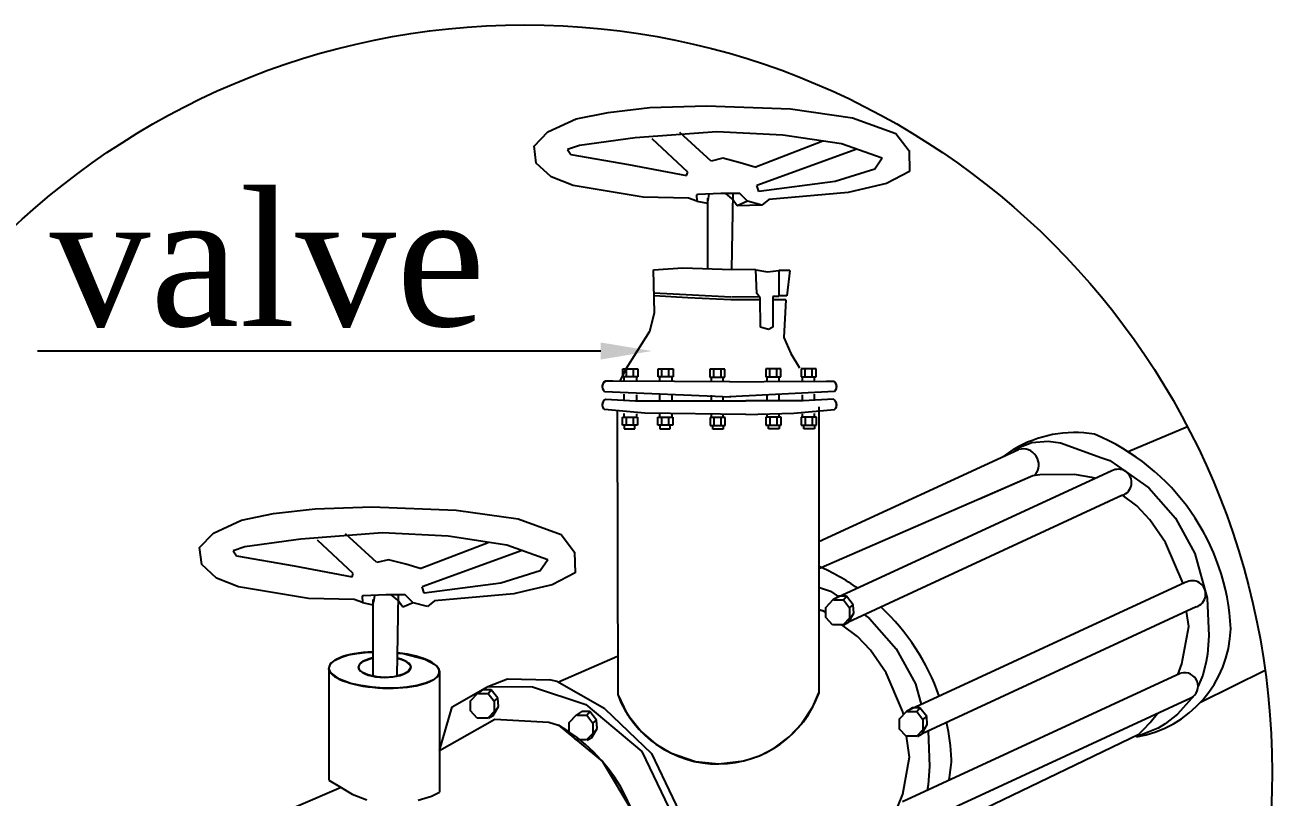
# Model space of a CAD drawing. Header units: inches. Extents: x 1824 to 2531, y 1185 to 2290.
# Drawn here: x 2148.74 to 2172.33, y 1314.39 to 1328.99 of the extents above; entities that cross this region are included whole.
import ezdxf

# ---------------------------------------------------------------- set-up
doc = ezdxf.new("R2010")
doc.units = ezdxf.units.IN
doc.header["$MEASUREMENT"] = 0
doc.layers.add('KHRRBA', color=6, linetype='Continuous')
doc.styles.add('ROMANTIC', font='times.ttf')

msp = doc.modelspace()

# ---------------------------------------------------------------- linework, layer by layer
at = {"lineweight": 25}
for p, q in [((2159.773, 1327.34), (2160.562, 1327.433)), ((2160.562, 1327.433), (2161.632, 1327.467)), ((2161.632, 1327.467), (2163.224, 1327.407)), ((2163.224, 1327.407), (2164.396, 1327.239)), ((2158.636, 1326.97), (2159.167, 1327.219)), ((2159.167, 1327.219), (2159.773, 1327.34)), ((2164.396, 1327.239), (2165.214, 1326.944)), ((2158.373, 1326.702), (2158.636, 1326.97)), ((2161.83, 1326.975), (2160.287, 1326.859)), ((2161.724, 1326.419), (2161.132, 1326.957)), ((2163.077, 1326.912), (2161.83, 1326.975)), ((2164.187, 1326.743), (2163.077, 1326.912)), ((2165.214, 1326.944), (2165.466, 1326.614)), ((2158.415, 1326.383), (2158.373, 1326.705)), ((2159.23, 1326.711), (2159.008, 1326.638)), ((2160.287, 1326.859), (2159.23, 1326.711)), ((2161.28, 1326.208), (2160.604, 1326.841)), ((2162.549, 1326.303), (2163.834, 1326.8)), ((2164.958, 1326.472), (2164.187, 1326.746)), ((2159.008, 1326.64), (2159.071, 1326.545)), ((2159.071, 1326.545), (2160.16, 1326.355)), ((2161.946, 1326.472), (2161.724, 1326.419)), ((2162.274, 1326.387), (2161.946, 1326.472)), ((2164.475, 1326.644), (2162.585, 1325.958)), ((2164.958, 1326.472), (2164.818, 1326.264)), ((2165.466, 1326.617), (2165.477, 1326.223)), ((2158.694, 1326.123), (2158.415, 1326.383)), ((2160.16, 1326.355), (2161.259, 1326.144)), ((2161.259, 1326.144), (2161.28, 1326.208)), ((2162.549, 1326.303), (2162.274, 1326.387)), ((2164.818, 1326.264), (2164.071, 1326.03)), ((2165.477, 1326.223), (2165.041, 1325.994)), ((2159.112, 1325.958), (2158.694, 1326.123)), ((2164.071, 1326.03), (2162.621, 1325.841)), ((2165.041, 1325.994), (2164.526, 1325.877)), ((2160.435, 1325.734), (2159.112, 1325.958)), ((2161.295, 1325.718), (2160.435, 1325.734)), ((2161.47, 1325.785), (2161.447, 1325.78)), ((2161.447, 1325.78), (2161.453, 1325.663)), ((2161.903, 1325.804), (2161.47, 1325.785)), ((2161.674, 1325.715), (2161.687, 1325.795)), ((2162.263, 1325.807), (2161.903, 1325.804)), ((2162.121, 1325.704), (2161.998, 1325.805)), ((2162.114, 1324.369), (2162.138, 1325.806)), ((2162.411, 1325.659), (2162.263, 1325.807)), ((2162.621, 1325.841), (2162.585, 1325.958)), ((2164.315, 1325.828), (2162.814, 1325.692)), ((2164.526, 1325.877), (2164.315, 1325.828)), ((2161.453, 1325.663), (2161.295, 1325.718)), ((2161.453, 1325.663), (2161.65, 1325.621)), ((2161.65, 1325.621), (2161.674, 1325.715)), ((2161.652, 1325.716), (2161.652, 1324.383)), ((2162.216, 1325.575), (2162.121, 1325.704)), ((2162.411, 1325.659), (2162.216, 1325.575)), ((2162.683, 1325.583), (2162.216, 1325.575)), ((2162.216, 1325.575), (2162.216, 1325.575)), ((2162.683, 1325.583), (2162.411, 1325.659)), ((2162.814, 1325.692), (2162.683, 1325.583)), ((2160.633, 1324.364), (2161.185, 1324.398)), ((2160.648, 1323.546), (2160.633, 1324.364)), ((2161.185, 1324.398), (2162.116, 1324.369)), ((2162.569, 1324.361), (2162.116, 1324.369)), ((2162.589, 1323.914), (2162.569, 1324.361)), ((2162.569, 1324.361), (2162.787, 1324.322)), ((2162.787, 1324.322), (2163.004, 1324.348)), ((2163.208, 1324.348), (2163.004, 1324.348)), ((2163.004, 1324.348), (2163.004, 1323.855)), ((2163.208, 1324.348), (2163.153, 1323.869)), ((2161.369, 1323.885), (2160.641, 1323.918)), ((2161.284, 1323.834), (2160.642, 1323.869)), ((2162.093, 1323.847), (2161.369, 1323.885)), ((2162.636, 1323.853), (2162.105, 1323.847)), ((2162.648, 1323.835), (2162.589, 1323.914)), ((2163.004, 1323.855), (2162.886, 1323.855)), ((2162.886, 1323.855), (2162.886, 1323.276)), ((2163.153, 1323.869), (2163.004, 1323.869)), ((2162.093, 1323.796), (2161.284, 1323.834)), ((2162.649, 1323.796), (2162.093, 1323.796)), ((2162.655, 1323.276), (2162.648, 1323.835)), ((2163.135, 1323.796), (2162.886, 1323.796)), ((2163.135, 1323.796), (2163.095, 1323.081)), ((2160.561, 1323.202), (2160.648, 1323.546)), ((2160.334, 1322.842), (2160.561, 1323.202)), ((2162.807, 1323.237), (2162.655, 1323.276)), ((2162.886, 1323.276), (2162.807, 1323.237)), ((2163.095, 1323.081), (2163.231, 1322.78)), ((2159.633, 1322.827), (2148.983, 1322.827)), ((2160.089, 1322.452), (2160.334, 1322.842)), ((2163.231, 1322.78), (2163.393, 1322.51)), ((2160.089, 1322.452), (2159.994, 1322.257)), ((2160.049, 1322.34), (2160.049, 1322.491)), ((2160.049, 1322.491), (2160.334, 1322.491)), ((2160.123, 1322.341), (2160.123, 1322.487)), ((2160.255, 1322.336), (2160.255, 1322.487)), ((2160.334, 1322.487), (2160.334, 1322.34)), ((2160.717, 1322.34), (2160.717, 1322.491)), ((2160.717, 1322.491), (2161.002, 1322.491)), ((2160.792, 1322.341), (2160.792, 1322.487)), ((2160.924, 1322.336), (2160.924, 1322.487)), ((2161.002, 1322.487), (2161.002, 1322.34)), ((2161.983, 1322.486), (2161.698, 1322.486)), ((2161.698, 1322.481), (2161.698, 1322.335)), ((2161.776, 1322.33), (2161.776, 1322.482)), ((2161.909, 1322.335), (2161.909, 1322.482)), ((2161.983, 1322.335), (2161.983, 1322.486)), ((2163.039, 1322.491), (2162.754, 1322.491)), ((2162.754, 1322.487), (2162.754, 1322.34)), ((2162.833, 1322.336), (2162.833, 1322.487)), ((2162.965, 1322.341), (2162.965, 1322.487)), ((2163.039, 1322.34), (2163.039, 1322.491)), ((2163.708, 1322.491), (2163.423, 1322.491)), ((2163.423, 1322.487), (2163.423, 1322.34)), ((2163.501, 1322.336), (2163.501, 1322.487)), ((2163.634, 1322.341), (2163.634, 1322.487)), ((2163.708, 1322.34), (2163.708, 1322.491)), ((2159.679, 1322.216), (2159.662, 1322.155)), ((2159.722, 1322.259), (2159.679, 1322.216)), ((2159.862, 1322.258), (2159.722, 1322.259)), ((2161.031, 1322.251), (2159.862, 1322.258)), ((2160.334, 1322.34), (2160.049, 1322.34)), ((2160.08, 1322.252), (2160.08, 1322.334)), ((2160.312, 1322.334), (2160.312, 1322.251)), ((2161.002, 1322.34), (2160.717, 1322.34)), ((2160.749, 1322.252), (2160.749, 1322.334)), ((2160.98, 1322.334), (2160.98, 1322.251)), ((2162.076, 1322.247), (2161.031, 1322.251)), ((2161.698, 1322.335), (2161.983, 1322.335)), ((2161.72, 1322.329), (2161.72, 1322.245)), ((2161.951, 1322.247), (2161.951, 1322.329)), ((2162.076, 1322.247), (2162.726, 1322.251)), ((2162.726, 1322.251), (2163.895, 1322.258)), ((2162.754, 1322.34), (2163.039, 1322.34)), ((2162.776, 1322.334), (2162.776, 1322.251)), ((2163.008, 1322.252), (2163.008, 1322.334)), ((2163.423, 1322.34), (2163.708, 1322.34)), ((2163.445, 1322.334), (2163.445, 1322.251)), ((2163.676, 1322.252), (2163.676, 1322.334)), ((2163.895, 1322.258), (2164.035, 1322.259)), ((2164.035, 1322.259), (2164.078, 1322.216)), ((2164.078, 1322.216), (2164.095, 1322.155)), ((2159.662, 1322.155), (2159.669, 1322.115)), ((2159.669, 1322.115), (2159.683, 1322.086)), ((2159.683, 1322.086), (2159.703, 1322.064)), ((2159.703, 1322.064), (2162.093, 1321.961)), ((2160.08, 1321.886), (2160.08, 1322.009)), ((2160.312, 1321.997), (2160.312, 1321.886)), ((2160.749, 1321.886), (2160.749, 1322.009)), ((2160.98, 1321.997), (2160.98, 1321.886)), ((2161.72, 1321.991), (2161.72, 1321.881)), ((2161.951, 1321.881), (2161.951, 1321.967)), ((2164.054, 1322.064), (2162.071, 1321.96)), ((2162.776, 1321.997), (2162.776, 1321.886)), ((2163.008, 1321.886), (2163.008, 1322.009)), ((2163.445, 1321.997), (2163.445, 1321.886)), ((2163.676, 1321.886), (2163.676, 1322.009)), ((2164.073, 1322.086), (2164.054, 1322.064)), ((2164.088, 1322.115), (2164.073, 1322.086)), ((2164.095, 1322.155), (2164.088, 1322.115)), ((2159.679, 1321.872), (2159.662, 1321.81)), ((2159.662, 1321.81), (2159.669, 1321.771)), ((2159.669, 1321.771), (2159.683, 1321.742)), ((2159.722, 1321.914), (2159.679, 1321.872)), ((2159.683, 1321.742), (2159.703, 1321.72)), ((2160.47, 1321.653), (2159.703, 1321.72)), ((2159.722, 1321.914), (2160.292, 1321.886)), ((2160.292, 1321.886), (2162.38, 1321.886)), ((2163.464, 1321.886), (2162.38, 1321.886)), ((2163.287, 1321.653), (2164.054, 1321.72)), ((2164.035, 1321.914), (2163.464, 1321.886)), ((2163.762, 1321.77), (2163.762, 1316.362)), ((2164.035, 1321.914), (2164.078, 1321.872)), ((2164.073, 1321.742), (2164.054, 1321.72)), ((2164.088, 1321.771), (2164.073, 1321.742)), ((2164.078, 1321.872), (2164.095, 1321.81)), ((2164.095, 1321.81), (2164.088, 1321.771)), ((2159.946, 1321.685), (2159.954, 1316.328)), ((2160.044, 1321.426), (2160.044, 1321.577)), ((2160.044, 1321.577), (2160.329, 1321.577)), ((2160.08, 1321.577), (2160.08, 1321.644)), ((2160.119, 1321.427), (2160.119, 1321.573)), ((2160.251, 1321.422), (2160.251, 1321.573)), ((2160.312, 1321.637), (2160.312, 1321.571)), ((2160.329, 1321.573), (2160.329, 1321.426)), ((2162.38, 1321.625), (2160.47, 1321.653)), ((2160.713, 1321.426), (2160.713, 1321.577)), ((2160.713, 1321.577), (2160.998, 1321.577)), ((2160.749, 1321.577), (2160.749, 1321.644)), ((2160.787, 1321.427), (2160.787, 1321.573)), ((2160.92, 1321.422), (2160.92, 1321.573)), ((2160.98, 1321.637), (2160.98, 1321.571)), ((2160.998, 1321.573), (2160.998, 1321.426)), ((2161.987, 1321.572), (2161.702, 1321.572)), ((2161.702, 1321.567), (2161.702, 1321.421)), ((2161.72, 1321.632), (2161.72, 1321.565)), ((2161.781, 1321.417), (2161.781, 1321.568)), ((2161.913, 1321.421), (2161.913, 1321.568)), ((2161.951, 1321.572), (2161.951, 1321.639)), ((2161.987, 1321.421), (2161.987, 1321.572)), ((2162.38, 1321.625), (2163.287, 1321.653)), ((2163.044, 1321.577), (2162.759, 1321.577)), ((2162.759, 1321.573), (2162.759, 1321.426)), ((2162.776, 1321.637), (2162.776, 1321.571)), ((2162.837, 1321.422), (2162.837, 1321.573)), ((2162.969, 1321.427), (2162.969, 1321.573)), ((2163.008, 1321.577), (2163.008, 1321.644)), ((2163.044, 1321.426), (2163.044, 1321.577)), ((2163.712, 1321.577), (2163.427, 1321.577)), ((2163.427, 1321.573), (2163.427, 1321.426)), ((2163.445, 1321.637), (2163.445, 1321.571)), ((2163.506, 1321.422), (2163.506, 1321.573)), ((2163.638, 1321.427), (2163.638, 1321.573)), ((2163.676, 1321.577), (2163.676, 1321.644)), ((2163.712, 1321.426), (2163.712, 1321.577)), ((2160.329, 1321.426), (2160.044, 1321.426)), ((2160.08, 1321.426), (2160.08, 1321.353)), ((2160.08, 1321.353), (2160.281, 1321.353)), ((2160.281, 1321.353), (2160.281, 1321.426)), ((2160.998, 1321.426), (2160.713, 1321.426)), ((2160.749, 1321.426), (2160.749, 1321.353)), ((2160.749, 1321.353), (2160.95, 1321.353)), ((2160.95, 1321.353), (2160.95, 1321.426)), ((2161.702, 1321.421), (2161.987, 1321.421)), ((2161.751, 1321.348), (2161.751, 1321.421)), ((2161.951, 1321.348), (2161.751, 1321.348)), ((2161.951, 1321.421), (2161.951, 1321.348)), ((2162.759, 1321.426), (2163.044, 1321.426)), ((2162.807, 1321.353), (2162.807, 1321.426)), ((2163.008, 1321.353), (2162.807, 1321.353)), ((2163.008, 1321.426), (2163.008, 1321.353)), ((2163.427, 1321.426), (2163.712, 1321.426)), ((2163.476, 1321.353), (2163.476, 1321.426)), ((2163.676, 1321.353), (2163.476, 1321.353)), ((2163.676, 1321.426), (2163.676, 1321.353)), ((2170.731, 1321.393), (2169.613, 1320.919)), ((2167.443, 1320.964), (2167.786, 1321.094)), ((2167.786, 1321.094), (2168.095, 1321.122)), ((2168.095, 1321.122), (2168.331, 1321.092)), ((2168.331, 1321.092), (2169.11, 1320.807)), ((2167.536, 1320.961), (2163.762, 1319.218)), ((2167.246, 1320.827), (2167.443, 1320.964)), ((2169.11, 1320.807), (2169.262, 1320.754)), ((2169.299, 1320.558), (2164.031, 1318.124)), ((2169.262, 1320.754), (2169.553, 1320.554)), ((2169.553, 1320.554), (2169.998, 1320.238)), ((2167.81, 1320.467), (2163.762, 1318.705)), ((2167.81, 1320.467), (2166.801, 1320.027)), ((2167.939, 1320.483), (2167.81, 1320.467)), ((2168.598, 1320.492), (2167.939, 1320.483)), ((2168.922, 1320.434), (2168.598, 1320.492)), ((2168.988, 1320.415), (2168.922, 1320.434)), ((2169.505, 1320.098), (2164.319, 1317.699)), ((2169.773, 1319.897), (2169.505, 1320.098)), ((2169.998, 1320.238), (2170.503, 1319.664)), ((2153.445, 1319.751), (2154.235, 1319.844)), ((2154.235, 1319.844), (2155.305, 1319.878)), ((2155.305, 1319.878), (2156.897, 1319.818)), ((2170.017, 1319.635), (2169.773, 1319.897)), ((2152.309, 1319.382), (2152.839, 1319.63)), ((2152.839, 1319.63), (2153.445, 1319.751)), ((2156.897, 1319.818), (2158.069, 1319.65)), ((2158.069, 1319.65), (2158.886, 1319.355)), ((2170.316, 1319.208), (2170.017, 1319.635)), ((2170.503, 1319.664), (2170.871, 1318.997)), ((2152.046, 1319.113), (2152.309, 1319.382)), ((2155.503, 1319.387), (2153.96, 1319.271)), ((2155.397, 1318.827), (2154.805, 1319.366)), ((2156.75, 1319.323), (2155.503, 1319.387)), ((2153.96, 1319.271), (2152.903, 1319.123)), ((2154.953, 1318.616), (2154.277, 1319.249)), ((2156.221, 1318.711), (2157.507, 1319.208)), ((2157.86, 1319.154), (2156.75, 1319.323)), ((2158.631, 1318.88), (2157.86, 1319.154)), ((2158.886, 1319.355), (2159.138, 1319.025)), ((2170.65, 1318.429), (2170.316, 1319.208)), ((2152.088, 1318.792), (2152.046, 1319.113)), ((2152.903, 1319.123), (2152.681, 1319.049)), ((2152.681, 1319.049), (2152.744, 1318.954)), ((2152.744, 1318.954), (2153.833, 1318.764)), ((2158.147, 1319.052), (2156.258, 1318.366)), ((2159.138, 1319.025), (2159.15, 1318.631)), ((2170.871, 1318.997), (2171.103, 1318.154)), ((2152.367, 1318.532), (2152.088, 1318.792)), ((2153.833, 1318.764), (2154.932, 1318.553)), ((2155.619, 1318.88), (2155.397, 1318.827)), ((2155.947, 1318.796), (2155.619, 1318.88)), ((2156.221, 1318.711), (2155.947, 1318.796)), ((2158.491, 1318.672), (2157.744, 1318.438)), ((2158.631, 1318.88), (2158.491, 1318.672)), ((2152.785, 1318.367), (2152.367, 1318.532)), ((2154.932, 1318.553), (2154.953, 1318.616)), ((2157.744, 1318.438), (2156.294, 1318.249)), ((2159.15, 1318.631), (2158.714, 1318.402)), ((2170.691, 1318.448), (2165.423, 1316.014)), ((2154.108, 1318.143), (2152.785, 1318.367)), ((2155.143, 1318.194), (2155.12, 1318.188)), ((2155.12, 1318.188), (2155.126, 1318.071)), ((2155.576, 1318.213), (2155.143, 1318.194)), ((2155.347, 1318.123), (2155.36, 1318.203)), ((2155.936, 1318.215), (2155.576, 1318.213)), ((2155.794, 1318.112), (2155.671, 1318.213)), ((2155.785, 1316.678), (2155.811, 1318.214)), ((2156.084, 1318.067), (2155.936, 1318.215)), ((2156.294, 1318.249), (2156.258, 1318.366)), ((2157.988, 1318.237), (2156.487, 1318.101)), ((2158.199, 1318.285), (2157.988, 1318.237)), ((2158.714, 1318.402), (2158.199, 1318.285)), ((2163.762, 1318.362), (2163.828, 1318.338)), ((2163.828, 1318.338), (2163.98, 1318.285)), ((2163.98, 1318.285), (2164.126, 1318.185)), ((2164.027, 1318.12), (2164.143, 1318.197)), ((2164.281, 1318.188), (2164.13, 1318.188)), ((2164.223, 1318.119), (2164.281, 1318.188)), ((2164.411, 1318.025), (2164.281, 1318.188)), ((2154.967, 1318.126), (2154.108, 1318.143)), ((2155.126, 1318.071), (2154.967, 1318.126)), ((2155.126, 1318.071), (2155.323, 1318.029)), ((2155.323, 1318.029), (2155.347, 1318.123)), ((2155.324, 1318.125), (2155.324, 1316.675)), ((2155.889, 1317.984), (2155.794, 1318.112)), ((2156.084, 1318.067), (2155.889, 1317.984)), ((2155.889, 1317.984), (2155.889, 1317.984)), ((2156.356, 1317.992), (2156.084, 1318.067)), ((2156.487, 1318.101), (2156.356, 1317.992)), ((2163.89, 1317.978), (2164.031, 1318.124)), ((2163.89, 1317.787), (2163.89, 1317.978)), ((2164.045, 1318.119), (2164.223, 1318.119)), ((2164.222, 1318.119), (2164.224, 1318.118)), ((2164.223, 1318.119), (2164.337, 1317.969)), ((2164.337, 1317.969), (2164.411, 1318.025)), ((2164.337, 1317.969), (2164.337, 1317.773)), ((2164.418, 1317.871), (2164.411, 1318.025)), ((2170.897, 1317.988), (2165.711, 1315.589)), ((2171.103, 1318.154), (2171.133, 1317.439)), ((2163.861, 1317.902), (2163.762, 1317.93)), ((2163.89, 1317.88), (2163.861, 1317.902)), ((2164.017, 1317.65), (2163.89, 1317.787)), ((2164.337, 1317.773), (2164.218, 1317.65)), ((2164.319, 1317.699), (2164.418, 1317.871)), ((2164.345, 1317.777), (2164.418, 1317.871)), ((2164.62, 1317.838), (2164.716, 1317.77)), ((2164.716, 1317.77), (2165.222, 1317.196)), ((2170.757, 1317.617), (2170.715, 1317.903)), ((2164.218, 1317.65), (2164.017, 1317.65)), ((2164.492, 1317.428), (2164.196, 1317.65)), ((2164.233, 1317.648), (2164.319, 1317.699)), ((2170.628, 1316.912), (2170.757, 1317.617)), ((2164.735, 1317.166), (2164.492, 1317.428)), ((2171.133, 1317.439), (2171.109, 1317.092)), ((2154.609, 1316.982), (2154.729, 1317.038)), ((2154.729, 1317.038), (2154.863, 1317.078)), ((2154.863, 1317.078), (2155.018, 1317.108)), ((2155.018, 1317.108), (2155.226, 1317.131)), ((2155.14, 1316.958), (2155.304, 1317.017)), ((2155.226, 1317.131), (2155.324, 1317.132)), ((2155.304, 1317.017), (2155.324, 1317.019)), ((2155.79, 1317.014), (2155.833, 1317.006)), ((2155.792, 1317.114), (2155.898, 1317.103)), ((2155.833, 1317.006), (2155.924, 1316.974)), ((2155.898, 1317.103), (2156.307, 1317)), ((2159.953, 1317.047), (2158.82, 1316.555)), ((2165.034, 1316.739), (2164.735, 1317.166)), ((2165.222, 1317.196), (2165.589, 1316.529)), ((2171.109, 1317.092), (2171.088, 1316.954)), ((2154.491, 1316.816), (2154.524, 1316.912)), ((2154.516, 1316.752), (2154.491, 1316.816)), ((2154.491, 1316.816), (2154.491, 1314.711)), ((2154.524, 1316.912), (2154.609, 1316.982)), ((2155.053, 1316.848), (2155.09, 1316.921)), ((2155.065, 1316.806), (2155.053, 1316.848)), ((2155.126, 1316.747), (2155.065, 1316.806)), ((2155.09, 1316.921), (2155.14, 1316.958)), ((2155.924, 1316.974), (2156.032, 1316.886)), ((2156.042, 1316.848), (2155.992, 1316.764)), ((2156.032, 1316.886), (2156.042, 1316.848)), ((2156.307, 1317), (2156.496, 1316.898)), ((2156.496, 1316.898), (2156.564, 1316.823)), ((2156.564, 1316.823), (2156.581, 1316.756)), ((2170.548, 1316.705), (2170.628, 1316.912)), ((2172.2, 1316.785), (2170.976, 1316.178)), ((2171.088, 1316.954), (2171.021, 1316.699)), ((2154.694, 1316.618), (2154.516, 1316.752)), ((2154.907, 1316.541), (2154.694, 1316.618)), ((2155.095, 1316.498), (2154.907, 1316.541)), ((2155.229, 1316.7), (2155.126, 1316.747)), ((2155.402, 1316.663), (2155.229, 1316.7)), ((2155.547, 1316.654), (2155.402, 1316.663)), ((2155.725, 1316.667), (2155.547, 1316.654)), ((2155.902, 1316.713), (2155.725, 1316.667)), ((2155.992, 1316.764), (2155.902, 1316.713)), ((2156.341, 1316.549), (2156.16, 1316.499)), ((2156.459, 1316.603), (2156.341, 1316.549)), ((2156.552, 1316.68), (2156.459, 1316.603)), ((2156.581, 1316.756), (2156.552, 1316.68)), ((2156.581, 1316.756), (2156.581, 1314.485)), ((2157.496, 1316.479), (2157.872, 1316.626)), ((2157.872, 1316.626), (2158.668, 1316.607)), ((2158.802, 1316.573), (2158.668, 1316.607)), ((2159.714, 1316.06), (2158.802, 1316.573)), ((2165.35, 1316.003), (2165.034, 1316.739)), ((2170.609, 1316.733), (2165.342, 1314.299)), ((2165.589, 1316.529), (2165.696, 1316.14)), ((2170.576, 1316.718), (2170.596, 1316.738)), ((2171.021, 1316.699), (2170.927, 1316.474)), ((2155.311, 1316.467), (2155.095, 1316.498)), ((2155.523, 1316.452), (2155.311, 1316.467)), ((2155.769, 1316.452), (2155.523, 1316.452)), ((2155.966, 1316.468), (2155.769, 1316.452)), ((2156.16, 1316.499), (2155.966, 1316.468)), ((2156.821, 1316.098), (2157.496, 1316.479)), ((2157.169, 1316.211), (2157.31, 1316.357)), ((2157.306, 1316.352), (2157.422, 1316.429)), ((2157.324, 1316.352), (2157.502, 1316.352)), ((2157.56, 1316.421), (2157.409, 1316.421)), ((2157.496, 1316.479), (2158.343, 1316.478)), ((2157.502, 1316.352), (2157.56, 1316.421)), ((2157.502, 1316.352), (2157.616, 1316.202)), ((2157.69, 1316.258), (2157.56, 1316.421)), ((2158.343, 1316.478), (2159.35, 1316.142)), ((2159.954, 1316.328), (2160.13, 1315.972)), ((2163.645, 1316.097), (2163.762, 1316.362)), ((2170.865, 1316.317), (2170.543, 1315.959)), ((2156.581, 1315.273), (2156.821, 1316.098)), ((2157.169, 1316.019), (2157.169, 1316.211)), ((2157.598, 1315.932), (2157.697, 1316.103)), ((2157.616, 1316.202), (2157.69, 1316.258)), ((2157.616, 1316.202), (2157.616, 1316.006)), ((2157.624, 1316.009), (2157.697, 1316.103)), ((2157.697, 1316.103), (2157.69, 1316.258)), ((2159.35, 1316.142), (2160.412, 1315.249)), ((2159.714, 1316.06), (2160.594, 1315.212)), ((2163.44, 1315.782), (2163.645, 1316.097)), ((2165.419, 1316.009), (2165.535, 1316.087)), ((2165.672, 1316.078), (2165.522, 1316.078)), ((2165.615, 1316.009), (2165.672, 1316.078)), ((2170.794, 1316.262), (2165.63, 1313.874)), ((2165.803, 1315.915), (2165.672, 1316.078)), ((2156.581, 1315.273), (2157.629, 1315.864)), ((2157.297, 1315.883), (2157.169, 1316.019)), ((2157.497, 1315.883), (2157.297, 1315.883)), ((2157.616, 1316.006), (2157.497, 1315.883)), ((2157.512, 1315.88), (2157.598, 1315.932)), ((2157.629, 1315.864), (2158.653, 1315.805)), ((2159.035, 1315.798), (2159.177, 1315.944)), ((2159.173, 1315.939), (2159.289, 1316.016)), ((2159.19, 1315.939), (2159.368, 1315.939)), ((2159.426, 1316.008), (2159.276, 1316.008)), ((2159.368, 1315.939), (2159.426, 1316.008)), ((2159.368, 1315.939), (2159.482, 1315.789)), ((2159.556, 1315.845), (2159.426, 1316.008)), ((2159.482, 1315.789), (2159.556, 1315.845)), ((2159.563, 1315.69), (2159.556, 1315.845)), ((2160.13, 1315.972), (2160.407, 1315.621)), ((2165.282, 1315.868), (2165.423, 1316.014)), ((2165.282, 1315.676), (2165.282, 1315.868)), ((2165.358, 1315.947), (2165.35, 1316.003)), ((2165.437, 1316.009), (2165.615, 1316.009)), ((2165.615, 1316.009), (2165.729, 1315.859)), ((2165.729, 1315.859), (2165.803, 1315.915)), ((2165.729, 1315.859), (2165.729, 1315.663)), ((2165.81, 1315.761), (2165.803, 1315.915)), ((2170.029, 1315.803), (2170.156, 1315.967)), ((2170.543, 1315.959), (2170.312, 1315.775)), ((2158.653, 1315.805), (2158.833, 1315.751)), ((2158.833, 1315.751), (2159.666, 1315.065)), ((2159.035, 1315.606), (2159.035, 1315.798)), ((2159.163, 1315.47), (2159.035, 1315.606)), ((2159.482, 1315.593), (2159.364, 1315.47)), ((2159.465, 1315.519), (2159.563, 1315.69)), ((2159.482, 1315.789), (2159.482, 1315.593)), ((2159.49, 1315.596), (2159.563, 1315.69)), ((2160.407, 1315.621), (2160.678, 1315.39)), ((2163.2, 1315.529), (2163.44, 1315.782)), ((2165.409, 1315.54), (2165.282, 1315.676)), ((2165.729, 1315.663), (2165.61, 1315.54)), ((2165.625, 1315.538), (2165.711, 1315.589)), ((2165.711, 1315.589), (2165.81, 1315.761)), ((2165.737, 1315.666), (2165.81, 1315.761)), ((2165.824, 1315.641), (2165.851, 1314.97)), ((2169.768, 1315.527), (2170.029, 1315.803)), ((2170.176, 1315.691), (2169.768, 1315.527)), ((2170.312, 1315.775), (2170.176, 1315.691)), ((2159.364, 1315.47), (2159.163, 1315.47)), ((2159.379, 1315.467), (2159.465, 1315.519)), ((2160.678, 1315.39), (2160.956, 1315.225)), ((2162.916, 1315.317), (2163.2, 1315.529)), ((2165.61, 1315.54), (2165.409, 1315.54)), ((2165.475, 1315.148), (2165.418, 1315.54)), ((2169.814, 1315.575), (2165.426, 1313.467)), ((2160.412, 1315.249), (2161.065, 1313.882)), ((2160.594, 1315.212), (2161.125, 1314.103)), ((2160.956, 1315.225), (2161.423, 1315.062)), ((2162.342, 1315.076), (2162.634, 1315.173)), ((2162.634, 1315.173), (2162.916, 1315.317)), ((2165.346, 1314.444), (2165.475, 1315.148)), ((2159.666, 1315.065), (2160.238, 1314.106)), ((2161.423, 1315.062), (2161.87, 1315.016)), ((2161.87, 1315.016), (2162.342, 1315.076)), ((2165.851, 1314.97), (2165.827, 1314.624)), ((2154.491, 1314.711), (2154.722, 1314.57)), ((2154.722, 1314.57), (2152.746, 1313.724)), ((2154.722, 1314.57), (2154.932, 1314.446)), ((2154.932, 1314.446), (2155.212, 1314.335)), ((2156.18, 1314.329), (2156.43, 1314.409)), ((2156.43, 1314.409), (2156.581, 1314.485)), ((2165.256, 1314.21), (2165.346, 1314.444)), ((2165.827, 1314.624), (2165.811, 1314.516))]:
    msp.add_line(p, q, dxfattribs=at)
msp.add_circle((2158.197, 1314.859), 14.135, dxfattribs=at)
for centre, radius, start, end in [((2159.783, 1322.155), 0.121, 120.2524, 228.8167), ((2163.974, 1322.155), 0.121, 311.1833, 59.7476), ((2159.783, 1321.81), 0.121, 120.2524, 228.8167), ((2163.974, 1321.81), 0.121, 311.1833, 59.7476), ((2168.598, 1319.043), 2.241, 80.419, 121.0259), ((2167.366, 1317.385), 4.188, 2.5463, 67.4616), ((2167.62, 1320.674), 0.3, 320.1275, 106.4099), ((2169.422, 1320.337), 0.253, 289.2116, 119.1532), ((2162.084, 1314.916), 4.188, 54.8171, 66.3785), ((2170.82, 1318.229), 0.254, 287.7978, 120.5671), ((2162.084, 1314.916), 4.188, 19.259, 47.098), ((2163.02, 1315.416), 2.624, 71.312, 73.5699), ((2169.407, 1317.64), 2.144, 279.7002, 358.1535), ((2170.677, 1316.488), 0.254, 297.4009, 105.4135), ((2161.852, 1317.045), 2.029, 200.7142, 340.3333), ((2157.235, 1312.965), 3.212, 0.5855, 60.1654), ((2162.084, 1314.916), 4.188, 2.5463, 12.2432), ((2164.125, 1315.172), 2.144, 347.3952, 358.1535)]:
    msp.add_arc(centre, radius, start, end, dxfattribs=at)
for centre, major_axis, ratio, start_param, end_param in [((2155.536, 1316.794), (-1.045, 0.038), 0.327266, -1.35526, 4.476606), ((2155.547, 1316.848), (0.494, 0), 0.391906, 2.038526, 7.339839)]:
    msp.add_ellipse(centre, major_axis=major_axis, ratio=ratio, start_param=start_param, end_param=end_param, dxfattribs=at)
msp.add_solid([(2159.633, 1322.989), (2160.605, 1322.827), (2159.633, 1322.665)], dxfattribs=at)

# ---------------------------------------------------------------- texts
at = {"layer": 'KHRRBA', "color": 0, "linetype": 'Continuous', "style": 'ROMANTIC'}
msp.add_text('gate  valve    ', height=2.52, dxfattribs=at).set_placement((2140.967, 1323.3))

doc.saveas('drawing.dxf')
